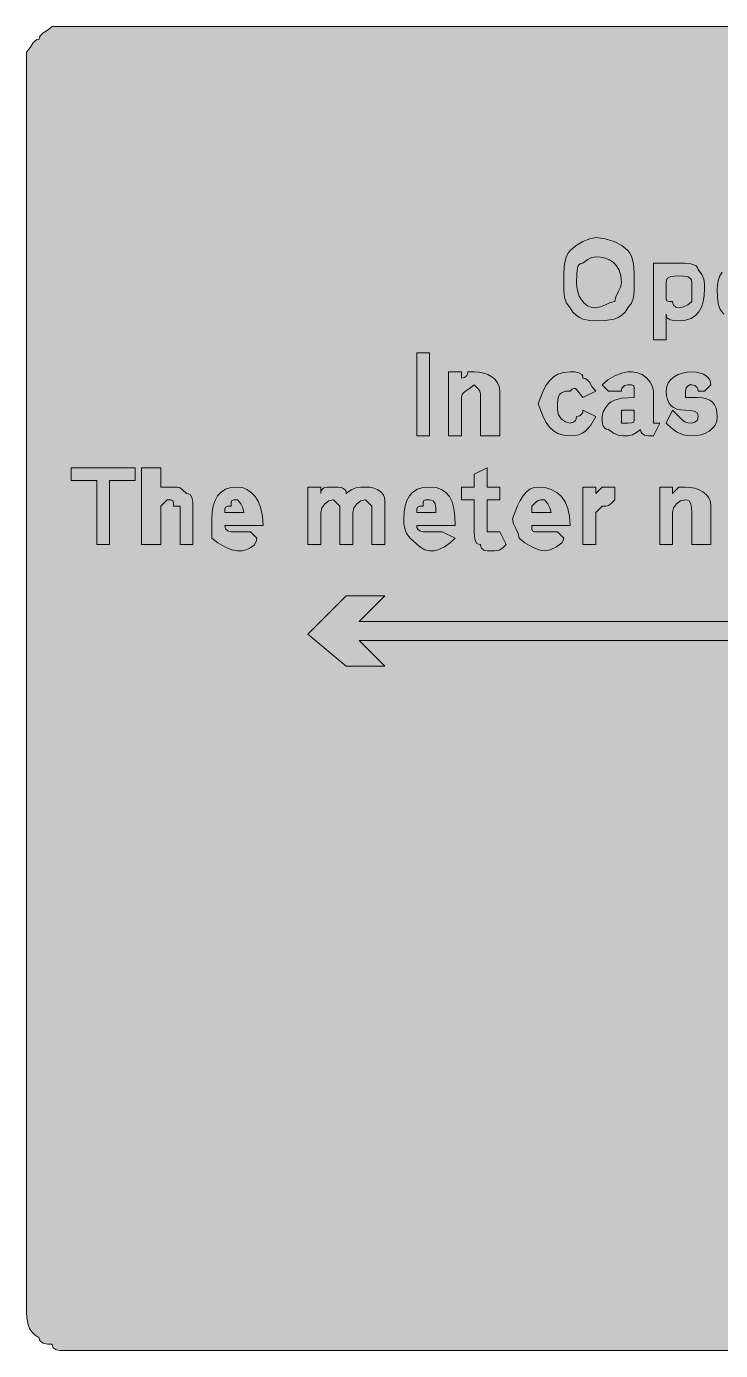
# Model space of a CAD drawing. Header units: metres. Extents: x 9 to 558, y 12 to 260.
# Drawn here: x 9.2 to 139.4, y 12 to 260.4 of the extents above; entities that cross this region are included whole.
import ezdxf

# ---------------------------------------------------------------- set-up
doc = ezdxf.new("R2010")
doc.units = ezdxf.units.M
for name, color, linetype, true_color in [('FILL_BLACK_000000', 7, 'Continuous', 0x000000), ('FILL_YELLOW_FFFF00', 7, 'Continuous', 0xffff00), ('STROKE_BLACK_000000', 7, 'Continuous', 0x000000)]:
    doc.layers.add(name, color=color, linetype=linetype, true_color=true_color)

msp = doc.modelspace()

# ---------------------------------------------------------------- hatches: boundary and pattern name
at = {"layer": 'FILL_BLACK_000000', "true_color": 0x000000}
h = msp.add_hatch(color=7, dxfattribs=at)
h.dxf.hatch_style = 1
h.paths.add_polyline_path([(119.46, 220.05), (120.9, 219.28), (122.01, 218.4), (122.41, 217.9), (122.7, 217.29), (123.06, 215.85), (123.19, 214.18), (123.21, 212.4), (123.19, 210.81), (123.06, 209.55), (122.7, 208.52), (122.01, 207.6), (121.51, 206.81), (120.9, 206.21), (120.22, 205.79), (119.46, 205.5), (117.79, 205.24), (116.01, 205.2), (114.92, 205.24), (113.61, 205.5), (112.94, 205.79), (112.3, 206.21), (111.71, 206.81), (111.21, 207.6), (110.52, 208.52), (110.16, 209.55), (110.03, 210.81), (110.01, 212.4), (110.03, 214.18), (110.16, 215.85), (110.52, 217.29), (110.81, 217.9), (111.21, 218.4), (112.3, 219.28), (113.61, 220.05), (114.92, 220.59), (116.01, 220.8), (117.79, 220.59), (119.46, 220.05)])
h.paths.add_polyline_path([(120.4, 214.67), (119.92, 215.5), (119.31, 216.15), (118.58, 216.63), (117.77, 216.96), (116.91, 217.14), (116.01, 217.2), (115.26, 217.05), (114.49, 216.69), (113.61, 216), (113.21, 215.94), (112.92, 215.77), (112.7, 215.49), (112.56, 215.1), (112.43, 213.97), (112.41, 212.4), (112.47, 211.5), (112.63, 210.64), (112.92, 209.83), (113.31, 209.1), (113.82, 208.49), (114.43, 208.01), (115.17, 207.71), (116.01, 207.6), (116.91, 207.79), (117.81, 208.2), (118.71, 208.61), (119.61, 208.8), (119.8, 209.7), (120.21, 210.6), (120.62, 211.5), (120.81, 212.4), (120.7, 213.64), (120.4, 214.67)], flags=16)
h = msp.add_hatch(color=7, dxfattribs=at)
h.dxf.hatch_style = 1
h.paths.add_polyline_path([(136.17, 208.74), (135.84, 207.72), (135.36, 206.85), (134.71, 206.15), (133.88, 205.63), (132.85, 205.31), (131.61, 205.2), (130.73, 205.22), (129.96, 205.35), (129.42, 205.71), (129.26, 206), (129.21, 206.4), (129.21, 201.6), (126.81, 201.6), (126.81, 216), (129.21, 216), (131.61, 216), (132.68, 215.98), (133.86, 215.85), (134.39, 215.71), (134.82, 215.49), (135.1, 215.2), (135.21, 214.8), (135.9, 213.9), (136.26, 213), (136.39, 212.1), (136.41, 211.2), (136.35, 209.91), (136.17, 208.74)])
h.paths.add_polyline_path([(133.26, 208.2), (134.01, 208.8), (134.01, 210), (134.01, 212.4), (133.96, 212.8), (133.8, 213.09), (133.26, 213.45), (132.49, 213.58), (131.61, 213.6), (130.73, 213.58), (129.96, 213.45), (129.42, 213.09), (129.26, 212.8), (129.21, 212.4), (129.21, 210), (129.23, 209.31), (129.36, 208.95), (129.72, 208.82), (130.41, 208.8), (130.46, 208.4), (130.6, 208.11), (131.01, 207.75), (131.61, 207.6), (132.49, 207.79), (133.26, 208.2)], flags=16)
h = msp.add_hatch(color=7, dxfattribs=at)
h.dxf.hatch_style = 1
h.paths.add_polyline_path([(142.41, 208.8), (142.41, 207.6), (143.61, 207.6), (144.49, 207.62), (145.26, 207.75), (145.8, 208.11), (145.96, 208.4), (146.01, 208.8), (148.41, 206.4), (147.49, 205.71), (146.46, 205.35), (145.2, 205.22), (143.61, 205.2), (142.71, 205.22), (141.81, 205.35), (140.91, 205.71), (140.01, 206.4), (139.32, 207.32), (138.96, 208.35), (138.83, 209.61), (138.81, 211.2), (138.92, 212.44), (139.22, 213.47), (139.7, 214.3), (140.31, 214.95), (141.04, 215.43), (141.85, 215.76), (142.71, 215.94), (143.61, 216), (144.85, 215.89), (145.88, 215.57), (146.71, 215.05), (147.36, 214.35), (147.84, 213.48), (148.17, 212.46), (148.35, 211.29), (148.41, 210), (142.41, 210), (142.41, 208.8)])
h.paths.add_polyline_path([(145.96, 212.8), (145.8, 213.09), (145.26, 213.45), (144.49, 213.58), (143.61, 213.6), (142.41, 213.6), (142.36, 213.2), (142.22, 212.91), (141.81, 212.55), (141.21, 212.4), (146.01, 212.4), (145.96, 212.8)], flags=16)
h = msp.add_hatch(color=7, dxfattribs=at)
h.dxf.hatch_style = 1
h.paths.add_polyline_path([(82.41, 183.6), (82.41, 199.2), (84.81, 199.2), (84.81, 183.6), (82.41, 183.6)])
h = msp.add_hatch(color=7, dxfattribs=at)
h.dxf.hatch_style = 1
h.paths.add_polyline_path([(94.41, 183.6), (94.41, 190.8), (94.39, 191.51), (94.26, 192), (93.9, 192.49), (93.21, 193.2), (92.33, 192.49), (91.56, 192), (91.02, 191.51), (90.86, 191.2), (90.81, 190.8), (90.81, 183.6), (88.41, 183.6), (88.41, 195.6), (90.81, 195.6), (90.81, 194.4), (91.41, 194.55), (91.82, 194.91), (91.96, 195.2), (92.01, 195.6), (93.21, 195.6), (94.11, 195.54), (94.97, 195.37), (95.78, 195.09), (96.51, 194.7), (97.12, 194.19), (97.6, 193.57), (97.9, 192.84), (98.01, 192), (98.01, 183.6), (94.41, 183.6)])
h = msp.add_hatch(color=7, dxfattribs=at)
h.dxf.hatch_style = 1
h.paths.add_polyline_path([(112.09, 195.58), (112.86, 195.45), (113.4, 195.09), (113.56, 194.8), (113.61, 194.4), (114.01, 194.35), (114.32, 194.19), (114.81, 193.65), (115.3, 192.88), (116.01, 192), (113.61, 190.8), (112.41, 192.3), (112.18, 192.46), (111.92, 192.49), (111.61, 192.34), (111.21, 192), (110.33, 191.96), (109.56, 191.7), (109.25, 191.41), (109.02, 190.99), (108.86, 190.39), (108.81, 189.6), (108.81, 188.4), (109.02, 187.52), (109.56, 186.75), (110.33, 186.21), (111.21, 186), (111.81, 186.15), (112.22, 186.51), (112.36, 186.8), (112.41, 187.2), (113.01, 187.35), (113.42, 187.71), (113.56, 188), (113.61, 188.4), (116.01, 187.2), (115.09, 185.62), (114.6, 185.01), (114.06, 184.5), (113.47, 184.11), (112.8, 183.82), (112.06, 183.66), (111.21, 183.6), (109.97, 183.71), (108.92, 184.03), (108.05, 184.55), (107.31, 185.25), (106.69, 186.12), (106.15, 187.14), (105.21, 189.6), (106.15, 192.06), (106.69, 193.08), (107.31, 193.95), (108.05, 194.65), (108.92, 195.17), (109.97, 195.49), (111.21, 195.6), (112.09, 195.58)])
h = msp.add_hatch(color=7, dxfattribs=at)
h.dxf.hatch_style = 1
h.paths.add_polyline_path([(123.19, 192.69), (123.06, 193.05), (122.7, 193.18), (122.01, 193.2), (121.41, 193.05), (121, 192.69), (120.86, 192.4), (120.81, 192), (118.41, 192), (117.21, 193.2), (118.3, 194.08), (119.61, 194.85), (120.92, 195.39), (122.01, 195.6), (122.91, 195.58), (123.81, 195.45), (124.71, 195.09), (125.61, 194.4), (126.21, 193.65), (126.62, 192.88), (126.81, 192), (126.81, 187.2), (126.81, 186), (128.01, 186), (126.81, 183.6), (125.93, 183.62), (125.16, 183.75), (124.62, 184.11), (124.46, 184.4), (124.41, 184.8), (123.66, 184.2), (122.89, 183.79), (122.01, 183.6), (121.11, 183.62), (120.21, 183.75), (119.31, 184.11), (118.41, 184.8), (118.01, 184.85), (117.72, 185.01), (117.36, 185.55), (117.23, 186.32), (117.21, 187.2), (117.4, 188.08), (117.81, 188.85), (118.41, 189.6), (118.91, 190), (119.5, 190.29), (120.81, 190.65), (123.21, 190.8), (123.21, 192), (123.19, 192.69)])
h.paths.add_polyline_path([(122.01, 186), (122.7, 186.02), (123.06, 186.15), (123.19, 186.51), (123.21, 187.2), (123.21, 188.4), (120.81, 188.4), (120.81, 187.2), (120.81, 186), (122.01, 186)], flags=16)
h = msp.add_hatch(color=7, dxfattribs=at)
h.dxf.hatch_style = 1
h.paths.add_polyline_path([(138.7, 186.36), (138.4, 185.62), (137.92, 185.01), (137.31, 184.5), (136.58, 184.11), (135.77, 183.82), (134.91, 183.66), (134.01, 183.6), (133.16, 183.65), (132.42, 183.81), (131.16, 184.35), (130.13, 185.12), (129.21, 186), (130.41, 188.4), (131.61, 187.2), (132.32, 186.51), (132.81, 186.15), (133.3, 186.02), (134.01, 186), (134.61, 186.15), (135.02, 186.51), (135.16, 186.8), (135.21, 187.2), (135.16, 187.6), (135, 187.89), (134.46, 188.25), (133.69, 188.38), (132.81, 188.4), (131.97, 188.46), (131.23, 188.62), (130.62, 188.91), (130.11, 189.3), (129.72, 189.81), (129.44, 190.42), (129.27, 191.16), (129.21, 192), (129.32, 192.84), (129.62, 193.57), (130.1, 194.19), (130.71, 194.7), (131.44, 195.09), (132.25, 195.37), (133.11, 195.54), (134.01, 195.6), (134.85, 195.55), (135.58, 195.39), (136.2, 195.16), (136.71, 194.85), (137.1, 194.49), (137.38, 194.08), (137.55, 193.65), (137.61, 193.2), (136.41, 192), (135.21, 192), (135.16, 192.4), (135.02, 192.69), (134.61, 193.05), (134.01, 193.2), (133.61, 193.15), (133.32, 193.01), (132.96, 192.6), (132.81, 192), (132.81, 190.8), (135.21, 190.8), (136.05, 190.74), (136.78, 190.57), (137.4, 190.29), (137.91, 189.9), (138.3, 189.39), (138.58, 188.77), (138.75, 188.04), (138.81, 187.2), (138.7, 186.36)])
h = msp.add_hatch(color=7, dxfattribs=at)
h.dxf.hatch_style = 1
h.paths.add_polyline_path([(24.81, 163.2), (22.41, 163.2), (22.41, 175.2), (17.61, 175.2), (17.61, 177.6), (29.61, 177.6), (29.61, 175.2), (24.81, 175.2), (24.81, 163.2)])
h = msp.add_hatch(color=7, dxfattribs=at)
h.dxf.hatch_style = 1
h.paths.add_polyline_path([(38.01, 173.85), (38.5, 173.49), (39.21, 172.8), (39.61, 172.75), (39.9, 172.59), (40.26, 172.05), (40.39, 171.28), (40.41, 170.4), (40.41, 163.2), (38.01, 163.2), (38.01, 170.4), (36.81, 170.4), (36.79, 171.09), (36.66, 171.45), (36.3, 171.58), (35.61, 171.6), (34.41, 170.4), (34.41, 169.2), (34.41, 163.2), (30.81, 163.2), (30.81, 177.6), (34.41, 177.6), (34.41, 174), (36.81, 174), (37.52, 173.98), (38.01, 173.85)])
h = msp.add_hatch(color=7, dxfattribs=at)
h.dxf.hatch_style = 1
h.paths.add_polyline_path([(98.01, 174), (98.01, 171.6), (95.61, 171.6), (95.61, 166.8), (95.61, 165.6), (96.81, 165.6), (98.01, 165.6), (99.21, 163.2), (98.48, 162.51), (97.86, 162.15), (97.02, 162.02), (95.61, 162), (95.01, 162.15), (94.6, 162.51), (94.46, 162.8), (94.41, 163.2), (94.01, 163.25), (93.72, 163.41), (93.36, 163.95), (93.23, 164.72), (93.21, 165.6), (93.21, 171.6), (90.81, 171.6), (90.81, 174), (93.21, 174), (93.21, 176.4), (95.61, 177.6), (95.61, 174), (98.01, 174)])
h = msp.add_hatch(color=7, dxfattribs=at)
h.dxf.hatch_style = 1
h.paths.add_polyline_path([(46.46, 166.4), (46.6, 166.11), (47.01, 165.75), (47.61, 165.6), (48.81, 165.6), (51.21, 165.6), (52.41, 164.4), (52.35, 163.95), (52.18, 163.52), (51.9, 163.11), (51.51, 162.75), (51, 162.44), (50.38, 162.21), (49.65, 162.05), (48.81, 162), (47.72, 162.21), (46.41, 162.75), (45.1, 163.52), (44.01, 164.4), (44.01, 168), (44.07, 169.29), (44.25, 170.46), (44.58, 171.48), (45.06, 172.35), (45.71, 173.05), (46.54, 173.57), (47.57, 173.89), (48.81, 174), (49.71, 173.89), (50.57, 173.55), (51.38, 172.99), (52.11, 172.2), (52.72, 171.19), (53.2, 169.95), (53.5, 168.49), (53.61, 166.8), (46.41, 166.8), (46.46, 166.4)])
h.paths.add_polyline_path([(49.82, 170.08), (49.41, 170.85), (48.81, 171.6), (48.12, 171.58), (47.76, 171.45), (47.63, 171.09), (47.61, 170.4), (46.92, 170.38), (46.56, 170.25), (46.43, 169.89), (46.41, 169.2), (50.01, 169.2), (49.82, 170.08)], flags=16)
h = msp.add_hatch(color=7, dxfattribs=at)
h.dxf.hatch_style = 1
h.paths.add_polyline_path([(71.93, 171.39), (71.16, 170.85), (70.62, 170.08), (70.41, 169.2), (70.41, 163.2), (68.01, 163.2), (68.01, 170.4), (66.81, 171.6), (65.93, 171.39), (65.16, 170.85), (64.62, 170.08), (64.41, 169.2), (64.41, 163.2), (62.01, 163.2), (62.01, 174), (64.41, 174), (64.41, 172.8), (64.46, 173.2), (64.6, 173.49), (65.01, 173.85), (65.61, 174), (66.81, 174), (67.69, 173.98), (68.46, 173.85), (69, 173.49), (69.16, 173.2), (69.21, 172.8), (70.11, 173.49), (71.01, 173.85), (71.91, 173.98), (72.81, 174), (73.65, 173.95), (74.38, 173.79), (75, 173.56), (75.51, 173.25), (75.9, 172.89), (76.18, 172.48), (76.35, 172.05), (76.41, 171.6), (76.41, 170.4), (76.41, 163.2), (74.01, 163.2), (74.01, 170.4), (72.81, 171.6), (71.93, 171.39)])
h = msp.add_hatch(color=7, dxfattribs=at)
h.dxf.hatch_style = 1
h.paths.add_polyline_path([(82.46, 166.4), (82.6, 166.11), (83.01, 165.75), (83.61, 165.6), (84.81, 165.6), (87.21, 165.6), (89.61, 164.4), (88.69, 163.52), (87.66, 162.75), (86.4, 162.21), (85.66, 162.05), (84.81, 162), (83.91, 162.21), (83.01, 162.75), (81.21, 164.4), (80.52, 165.3), (80.16, 166.2), (80.03, 167.1), (80.01, 168), (80.07, 169.29), (80.25, 170.46), (80.58, 171.48), (81.06, 172.35), (81.71, 173.05), (82.54, 173.57), (83.57, 173.89), (84.81, 174), (86.05, 173.89), (87.08, 173.55), (87.91, 172.99), (88.56, 172.2), (89.04, 171.19), (89.37, 169.95), (89.55, 168.49), (89.61, 166.8), (82.41, 166.8), (82.46, 166.4)])
h.paths.add_polyline_path([(85.99, 170.08), (85.86, 170.85), (85.5, 171.39), (85.21, 171.55), (84.81, 171.6), (84.12, 171.58), (83.76, 171.45), (83.63, 171.09), (83.61, 170.4), (82.92, 170.38), (82.56, 170.25), (82.43, 169.89), (82.41, 169.2), (86.01, 169.2), (85.99, 170.08)], flags=16)
h = msp.add_hatch(color=7, dxfattribs=at)
h.dxf.hatch_style = 1
h.paths.add_polyline_path([(104.03, 166.11), (104.16, 165.75), (104.52, 165.62), (105.21, 165.6), (106.41, 165.6), (108.81, 165.6), (110.01, 164.4), (109.9, 163.95), (109.62, 163.52), (108.66, 162.75), (107.48, 162.21), (106.41, 162), (105.32, 162.21), (104.01, 162.75), (102.7, 163.52), (101.61, 164.4), (101.42, 165.3), (101.01, 166.2), (100.6, 167.1), (100.41, 168), (101.33, 170.46), (101.82, 171.48), (102.36, 172.35), (102.95, 173.05), (103.62, 173.57), (104.36, 173.89), (105.21, 174), (106.5, 173.89), (107.67, 173.55), (108.69, 172.99), (109.56, 172.2), (110.26, 171.19), (110.78, 169.95), (111.1, 168.49), (111.21, 166.8), (104.01, 166.8), (104.03, 166.11)])
h.paths.add_polyline_path([(107.42, 170.08), (107.01, 170.85), (106.41, 171.6), (105.7, 171.58), (105.21, 171.45), (104.72, 171.09), (104.01, 170.4), (104.01, 169.2), (107.61, 169.2), (107.42, 170.08)], flags=16)
h = msp.add_hatch(color=7, dxfattribs=at)
h.dxf.hatch_style = 1
h.paths.add_polyline_path([(113.61, 174), (116.01, 174), (116.01, 172.8), (117.21, 174), (119.61, 174), (119.61, 171.6), (118.9, 170.91), (118.41, 170.55), (117.92, 170.42), (117.21, 170.4), (116.01, 169.2), (116.01, 163.2), (113.61, 163.2), (113.61, 174)])
h = msp.add_hatch(color=7, dxfattribs=at)
h.dxf.hatch_style = 1
h.paths.add_polyline_path([(134.01, 163.2), (134.01, 169.2), (133.99, 170.08), (133.86, 170.85), (133.5, 171.39), (133.21, 171.55), (132.81, 171.6), (131.93, 171.39), (131.16, 170.85), (130.62, 170.08), (130.41, 169.2), (130.41, 163.2), (128.01, 163.2), (128.01, 174), (130.41, 174), (130.41, 172.8), (131.61, 174), (132.81, 174), (133.71, 173.94), (134.57, 173.77), (135.38, 173.49), (136.11, 173.1), (136.72, 172.59), (137.2, 171.97), (137.5, 171.24), (137.61, 170.4), (137.61, 163.2), (134.01, 163.2)])
h = msp.add_hatch(color=7, dxfattribs=at)
h.dxf.hatch_style = 1
h.paths.add_polyline_path([(504.81, 145.2), (71.61, 145.2), (76.41, 140.4), (69.21, 140.4), (62.01, 146.4), (69.21, 153.6), (76.41, 153.6), (71.61, 148.8), (504.81, 148.8), (504.81, 145.2)])
at = {"layer": 'FILL_YELLOW_FFFF00', "true_color": 0xffff00}
h = msp.add_hatch(color=7, dxfattribs=at)
h.dxf.hatch_style = 1
h.paths.add_polyline_path([(551.26, 260.35), (552.02, 260.19), (553.41, 259.65), (556.41, 258), (556.81, 257.5), (557.1, 256.91), (557.46, 255.6), (557.61, 253.2), (557.61, 19.2), (557.61, 16.8), (557.56, 16.4), (557.42, 16.09), (557.01, 15.6), (556.6, 15.11), (556.46, 14.8), (556.41, 14.4), (553.41, 12.75), (552.02, 12.21), (551.26, 12.05), (550.41, 12), (16.41, 12), (15.53, 12.02), (14.76, 12.15), (14.22, 12.51), (14.06, 12.8), (14.01, 13.2), (13.13, 13.22), (12.36, 13.35), (11.82, 13.71), (11.66, 14), (11.61, 14.4), (10.82, 14.9), (10.22, 15.49), (9.8, 16.13), (9.51, 16.8), (9.25, 18.11), (9.21, 19.2), (9.21, 253.2), (9.21, 255.6), (9.92, 256.48), (10.41, 257.25), (10.9, 257.79), (11.21, 257.95), (11.61, 258), (11.66, 258.4), (11.82, 258.71), (12.36, 259.2), (13.13, 259.69), (14.01, 260.4), (16.41, 260.4), (550.41, 260.4), (551.26, 260.35)])

# ---------------------------------------------------------------- linework, layer by layer
at = {"layer": 'FILL_BLACK_000000', "lineweight": 0, "true_color": 0x000000}
for points in [[(119.46, 220.05), (120.9, 219.28), (122.01, 218.4), (122.41, 217.9), (122.7, 217.29), (123.06, 215.85), (123.19, 214.18), (123.21, 212.4), (123.19, 210.81), (123.06, 209.55), (122.7, 208.52), (122.01, 207.6), (121.51, 206.81), (120.9, 206.21), (120.22, 205.79), (119.46, 205.5), (117.79, 205.24), (116.01, 205.2), (114.92, 205.24), (113.61, 205.5), (112.94, 205.79), (112.3, 206.21), (111.71, 206.81), (111.21, 207.6), (110.52, 208.52), (110.16, 209.55), (110.03, 210.81), (110.01, 212.4), (110.03, 214.18), (110.16, 215.85), (110.52, 217.29), (110.81, 217.9), (111.21, 218.4), (112.3, 219.28), (113.61, 220.05), (114.92, 220.59), (116.01, 220.8), (117.79, 220.59)], [(120.4, 214.67), (119.92, 215.5), (119.31, 216.15), (118.58, 216.63), (117.77, 216.96), (116.91, 217.14), (116.01, 217.2), (115.26, 217.05), (114.49, 216.69), (113.61, 216), (113.21, 215.94), (112.92, 215.77), (112.7, 215.49), (112.56, 215.1), (112.43, 213.97), (112.41, 212.4), (112.47, 211.5), (112.63, 210.64), (112.92, 209.83), (113.31, 209.1), (113.82, 208.49), (114.43, 208.01), (115.17, 207.71), (116.01, 207.6), (116.91, 207.79), (117.81, 208.2), (118.71, 208.61), (119.61, 208.8), (119.8, 209.7), (120.21, 210.6), (120.62, 211.5), (120.81, 212.4), (120.7, 213.64)], [(136.17, 208.74), (135.84, 207.72), (135.36, 206.85), (134.71, 206.15), (133.88, 205.63), (132.85, 205.31), (131.61, 205.2), (130.73, 205.22), (129.96, 205.35), (129.42, 205.71), (129.26, 206), (129.21, 206.4), (129.21, 201.6), (126.81, 201.6), (126.81, 216), (129.21, 216), (131.61, 216), (132.68, 215.98), (133.86, 215.85), (134.39, 215.71), (134.82, 215.49), (135.1, 215.2), (135.21, 214.8), (135.9, 213.9), (136.26, 213), (136.39, 212.1), (136.41, 211.2), (136.35, 209.91)], [(133.26, 208.2), (134.01, 208.8), (134.01, 210), (134.01, 212.4), (133.96, 212.8), (133.8, 213.09), (133.26, 213.45), (132.49, 213.58), (131.61, 213.6), (130.73, 213.58), (129.96, 213.45), (129.42, 213.09), (129.26, 212.8), (129.21, 212.4), (129.21, 210), (129.23, 209.31), (129.36, 208.95), (129.72, 208.82), (130.41, 208.8), (130.46, 208.4), (130.6, 208.11), (131.01, 207.75), (131.61, 207.6), (132.49, 207.79)], [(82.41, 183.6), (82.41, 199.2), (84.81, 199.2), (84.81, 183.6)], [(94.41, 183.6), (94.41, 190.8), (94.39, 191.51), (94.26, 192), (93.9, 192.49), (93.21, 193.2), (92.33, 192.49), (91.56, 192), (91.02, 191.51), (90.86, 191.2), (90.81, 190.8), (90.81, 183.6), (88.41, 183.6), (88.41, 195.6), (90.81, 195.6), (90.81, 194.4), (91.41, 194.55), (91.82, 194.91), (91.96, 195.2), (92.01, 195.6), (93.21, 195.6), (94.11, 195.54), (94.97, 195.37), (95.78, 195.09), (96.51, 194.7), (97.12, 194.19), (97.6, 193.57), (97.9, 192.84), (98.01, 192), (98.01, 183.6)], [(112.09, 195.58), (112.86, 195.45), (113.4, 195.09), (113.56, 194.8), (113.61, 194.4), (114.01, 194.35), (114.32, 194.19), (114.81, 193.65), (115.3, 192.88), (116.01, 192), (113.61, 190.8), (112.41, 192.3), (112.18, 192.46), (111.92, 192.49), (111.61, 192.34), (111.21, 192), (110.33, 191.96), (109.56, 191.7), (109.25, 191.41), (109.02, 190.99), (108.86, 190.39), (108.81, 189.6), (108.81, 188.4), (109.02, 187.52), (109.56, 186.75), (110.33, 186.21), (111.21, 186), (111.81, 186.15), (112.22, 186.51), (112.36, 186.8), (112.41, 187.2), (113.01, 187.35), (113.42, 187.71), (113.56, 188), (113.61, 188.4), (116.01, 187.2), (115.09, 185.62), (114.6, 185.01), (114.06, 184.5), (113.47, 184.11), (112.8, 183.82), (112.06, 183.66), (111.21, 183.6), (109.97, 183.71), (108.92, 184.03), (108.05, 184.55), (107.31, 185.25), (106.69, 186.12), (106.15, 187.14), (105.21, 189.6), (106.15, 192.06), (106.69, 193.08), (107.31, 193.95), (108.05, 194.65), (108.92, 195.17), (109.97, 195.49), (111.21, 195.6)], [(123.19, 192.69), (123.06, 193.05), (122.7, 193.18), (122.01, 193.2), (121.41, 193.05), (121, 192.69), (120.86, 192.4), (120.81, 192), (118.41, 192), (117.21, 193.2), (118.3, 194.08), (119.61, 194.85), (120.92, 195.39), (122.01, 195.6), (122.91, 195.58), (123.81, 195.45), (124.71, 195.09), (125.61, 194.4), (126.21, 193.65), (126.62, 192.88), (126.81, 192), (126.81, 187.2), (126.81, 186), (128.01, 186), (126.81, 183.6), (125.93, 183.62), (125.16, 183.75), (124.62, 184.11), (124.46, 184.4), (124.41, 184.8), (123.66, 184.2), (122.89, 183.79), (122.01, 183.6), (121.11, 183.62), (120.21, 183.75), (119.31, 184.11), (118.41, 184.8), (118.01, 184.85), (117.72, 185.01), (117.36, 185.55), (117.23, 186.32), (117.21, 187.2), (117.4, 188.08), (117.81, 188.85), (118.41, 189.6), (118.91, 190), (119.5, 190.29), (120.81, 190.65), (123.21, 190.8), (123.21, 192)], [(138.7, 186.36), (138.4, 185.62), (137.92, 185.01), (137.31, 184.5), (136.58, 184.11), (135.77, 183.82), (134.91, 183.66), (134.01, 183.6), (133.16, 183.65), (132.42, 183.81), (131.16, 184.35), (130.13, 185.12), (129.21, 186), (130.41, 188.4), (131.61, 187.2), (132.32, 186.51), (132.81, 186.15), (133.3, 186.02), (134.01, 186), (134.61, 186.15), (135.02, 186.51), (135.16, 186.8), (135.21, 187.2), (135.16, 187.6), (135, 187.89), (134.46, 188.25), (133.69, 188.38), (132.81, 188.4), (131.97, 188.46), (131.23, 188.62), (130.62, 188.91), (130.11, 189.3), (129.72, 189.81), (129.44, 190.42), (129.27, 191.16), (129.21, 192), (129.32, 192.84), (129.62, 193.57), (130.1, 194.19), (130.71, 194.7), (131.44, 195.09), (132.25, 195.37), (133.11, 195.54), (134.01, 195.6), (134.85, 195.55), (135.58, 195.39), (136.2, 195.16), (136.71, 194.85), (137.1, 194.49), (137.38, 194.08), (137.55, 193.65), (137.61, 193.2), (136.41, 192), (135.21, 192), (135.16, 192.4), (135.02, 192.69), (134.61, 193.05), (134.01, 193.2), (133.61, 193.15), (133.32, 193.01), (132.96, 192.6), (132.81, 192), (132.81, 190.8), (135.21, 190.8), (136.05, 190.74), (136.78, 190.57), (137.4, 190.29), (137.91, 189.9), (138.3, 189.39), (138.58, 188.77), (138.75, 188.04), (138.81, 187.2)], [(122.01, 186), (122.7, 186.02), (123.06, 186.15), (123.19, 186.51), (123.21, 187.2), (123.21, 188.4), (120.81, 188.4), (120.81, 187.2), (120.81, 186)], [(24.81, 163.2), (22.41, 163.2), (22.41, 175.2), (17.61, 175.2), (17.61, 177.6), (29.61, 177.6), (29.61, 175.2), (24.81, 175.2)], [(38.01, 173.85), (38.5, 173.49), (39.21, 172.8), (39.61, 172.75), (39.9, 172.59), (40.26, 172.05), (40.39, 171.28), (40.41, 170.4), (40.41, 163.2), (38.01, 163.2), (38.01, 170.4), (36.81, 170.4), (36.79, 171.09), (36.66, 171.45), (36.3, 171.58), (35.61, 171.6), (34.41, 170.4), (34.41, 169.2), (34.41, 163.2), (30.81, 163.2), (30.81, 177.6), (34.41, 177.6), (34.41, 174), (36.81, 174), (37.52, 173.98)], [(98.01, 174), (98.01, 171.6), (95.61, 171.6), (95.61, 166.8), (95.61, 165.6), (96.81, 165.6), (98.01, 165.6), (99.21, 163.2), (98.48, 162.51), (97.86, 162.15), (97.02, 162.02), (95.61, 162), (95.01, 162.15), (94.6, 162.51), (94.46, 162.8), (94.41, 163.2), (94.01, 163.25), (93.72, 163.41), (93.36, 163.95), (93.23, 164.72), (93.21, 165.6), (93.21, 171.6), (90.81, 171.6), (90.81, 174), (93.21, 174), (93.21, 176.4), (95.61, 177.6), (95.61, 174)], [(46.46, 166.4), (46.6, 166.11), (47.01, 165.75), (47.61, 165.6), (48.81, 165.6), (51.21, 165.6), (52.41, 164.4), (52.35, 163.95), (52.18, 163.52), (51.9, 163.11), (51.51, 162.75), (51, 162.44), (50.38, 162.21), (49.65, 162.05), (48.81, 162), (47.72, 162.21), (46.41, 162.75), (45.1, 163.52), (44.01, 164.4), (44.01, 168), (44.07, 169.29), (44.25, 170.46), (44.58, 171.48), (45.06, 172.35), (45.71, 173.05), (46.54, 173.57), (47.57, 173.89), (48.81, 174), (49.71, 173.89), (50.57, 173.55), (51.38, 172.99), (52.11, 172.2), (52.72, 171.19), (53.2, 169.95), (53.5, 168.49), (53.61, 166.8), (46.41, 166.8)], [(71.93, 171.39), (71.16, 170.85), (70.62, 170.08), (70.41, 169.2), (70.41, 163.2), (68.01, 163.2), (68.01, 170.4), (66.81, 171.6), (65.93, 171.39), (65.16, 170.85), (64.62, 170.08), (64.41, 169.2), (64.41, 163.2), (62.01, 163.2), (62.01, 174), (64.41, 174), (64.41, 172.8), (64.46, 173.2), (64.6, 173.49), (65.01, 173.85), (65.61, 174), (66.81, 174), (67.69, 173.98), (68.46, 173.85), (69, 173.49), (69.16, 173.2), (69.21, 172.8), (70.11, 173.49), (71.01, 173.85), (71.91, 173.98), (72.81, 174), (73.65, 173.95), (74.38, 173.79), (75, 173.56), (75.51, 173.25), (75.9, 172.89), (76.18, 172.48), (76.35, 172.05), (76.41, 171.6), (76.41, 170.4), (76.41, 163.2), (74.01, 163.2), (74.01, 170.4), (72.81, 171.6)], [(82.46, 166.4), (82.6, 166.11), (83.01, 165.75), (83.61, 165.6), (84.81, 165.6), (87.21, 165.6), (89.61, 164.4), (88.69, 163.52), (87.66, 162.75), (86.4, 162.21), (85.66, 162.05), (84.81, 162), (83.91, 162.21), (83.01, 162.75), (81.21, 164.4), (80.52, 165.3), (80.16, 166.2), (80.03, 167.1), (80.01, 168), (80.07, 169.29), (80.25, 170.46), (80.58, 171.48), (81.06, 172.35), (81.71, 173.05), (82.54, 173.57), (83.57, 173.89), (84.81, 174), (86.05, 173.89), (87.08, 173.55), (87.91, 172.99), (88.56, 172.2), (89.04, 171.19), (89.37, 169.95), (89.55, 168.49), (89.61, 166.8), (82.41, 166.8)], [(104.03, 166.11), (104.16, 165.75), (104.52, 165.62), (105.21, 165.6), (106.41, 165.6), (108.81, 165.6), (110.01, 164.4), (109.9, 163.95), (109.62, 163.52), (108.66, 162.75), (107.48, 162.21), (106.41, 162), (105.32, 162.21), (104.01, 162.75), (102.7, 163.52), (101.61, 164.4), (101.42, 165.3), (101.01, 166.2), (100.6, 167.1), (100.41, 168), (101.33, 170.46), (101.82, 171.48), (102.36, 172.35), (102.95, 173.05), (103.62, 173.57), (104.36, 173.89), (105.21, 174), (106.5, 173.89), (107.67, 173.55), (108.69, 172.99), (109.56, 172.2), (110.26, 171.19), (110.78, 169.95), (111.1, 168.49), (111.21, 166.8), (104.01, 166.8)], [(113.61, 174), (116.01, 174), (116.01, 172.8), (117.21, 174), (119.61, 174), (119.61, 171.6), (118.9, 170.91), (118.41, 170.55), (117.92, 170.42), (117.21, 170.4), (116.01, 169.2), (116.01, 163.2), (113.61, 163.2)], [(134.01, 163.2), (134.01, 169.2), (133.99, 170.08), (133.86, 170.85), (133.5, 171.39), (133.21, 171.55), (132.81, 171.6), (131.93, 171.39), (131.16, 170.85), (130.62, 170.08), (130.41, 169.2), (130.41, 163.2), (128.01, 163.2), (128.01, 174), (130.41, 174), (130.41, 172.8), (131.61, 174), (132.81, 174), (133.71, 173.94), (134.57, 173.77), (135.38, 173.49), (136.11, 173.1), (136.72, 172.59), (137.2, 171.97), (137.5, 171.24), (137.61, 170.4), (137.61, 163.2)], [(49.82, 170.08), (49.41, 170.85), (48.81, 171.6), (48.12, 171.58), (47.76, 171.45), (47.63, 171.09), (47.61, 170.4), (46.92, 170.38), (46.56, 170.25), (46.43, 169.89), (46.41, 169.2), (50.01, 169.2)], [(85.99, 170.08), (85.86, 170.85), (85.5, 171.39), (85.21, 171.55), (84.81, 171.6), (84.12, 171.58), (83.76, 171.45), (83.63, 171.09), (83.61, 170.4), (82.92, 170.38), (82.56, 170.25), (82.43, 169.89), (82.41, 169.2), (86.01, 169.2)], [(107.42, 170.08), (107.01, 170.85), (106.41, 171.6), (105.7, 171.58), (105.21, 171.45), (104.72, 171.09), (104.01, 170.4), (104.01, 169.2), (107.61, 169.2)], [(504.81, 145.2), (71.61, 145.2), (76.41, 140.4), (69.21, 140.4), (62.01, 146.4), (69.21, 153.6), (76.41, 153.6), (71.61, 148.8), (504.81, 148.8)]]:
    msp.add_lwpolyline(points, close=True, dxfattribs=at)
msp.add_lwpolyline([(140.01, 206.4), (139.32, 207.32), (138.96, 208.35), (138.83, 209.61), (138.81, 211.2), (138.92, 212.44), (139.22, 213.47), (139.7, 214.3)], dxfattribs=at)
at = {"layer": 'FILL_YELLOW_FFFF00', "lineweight": 0, "true_color": 0xffff00}
msp.add_lwpolyline([(550.41, 12), (16.41, 12), (15.53, 12.02), (14.76, 12.15), (14.22, 12.51), (14.06, 12.8), (14.01, 13.2), (13.13, 13.22), (12.36, 13.35), (11.82, 13.71), (11.66, 14), (11.61, 14.4), (10.82, 14.9), (10.22, 15.49), (9.8, 16.13), (9.51, 16.8), (9.25, 18.11), (9.21, 19.2), (9.21, 253.2), (9.21, 255.6), (9.92, 256.48), (10.41, 257.25), (10.9, 257.79), (11.21, 257.95), (11.61, 258), (11.66, 258.4), (11.82, 258.71), (12.36, 259.2), (13.13, 259.69), (14.01, 260.4), (16.41, 260.4), (550.41, 260.4)], dxfattribs=at)
at = {"layer": 'STROKE_BLACK_000000', "lineweight": 0, "true_color": 0x000000}
msp.add_lwpolyline([(120.61, 186.24), (120.61, 186.24)], dxfattribs=at)

doc.saveas('drawing.dxf')
